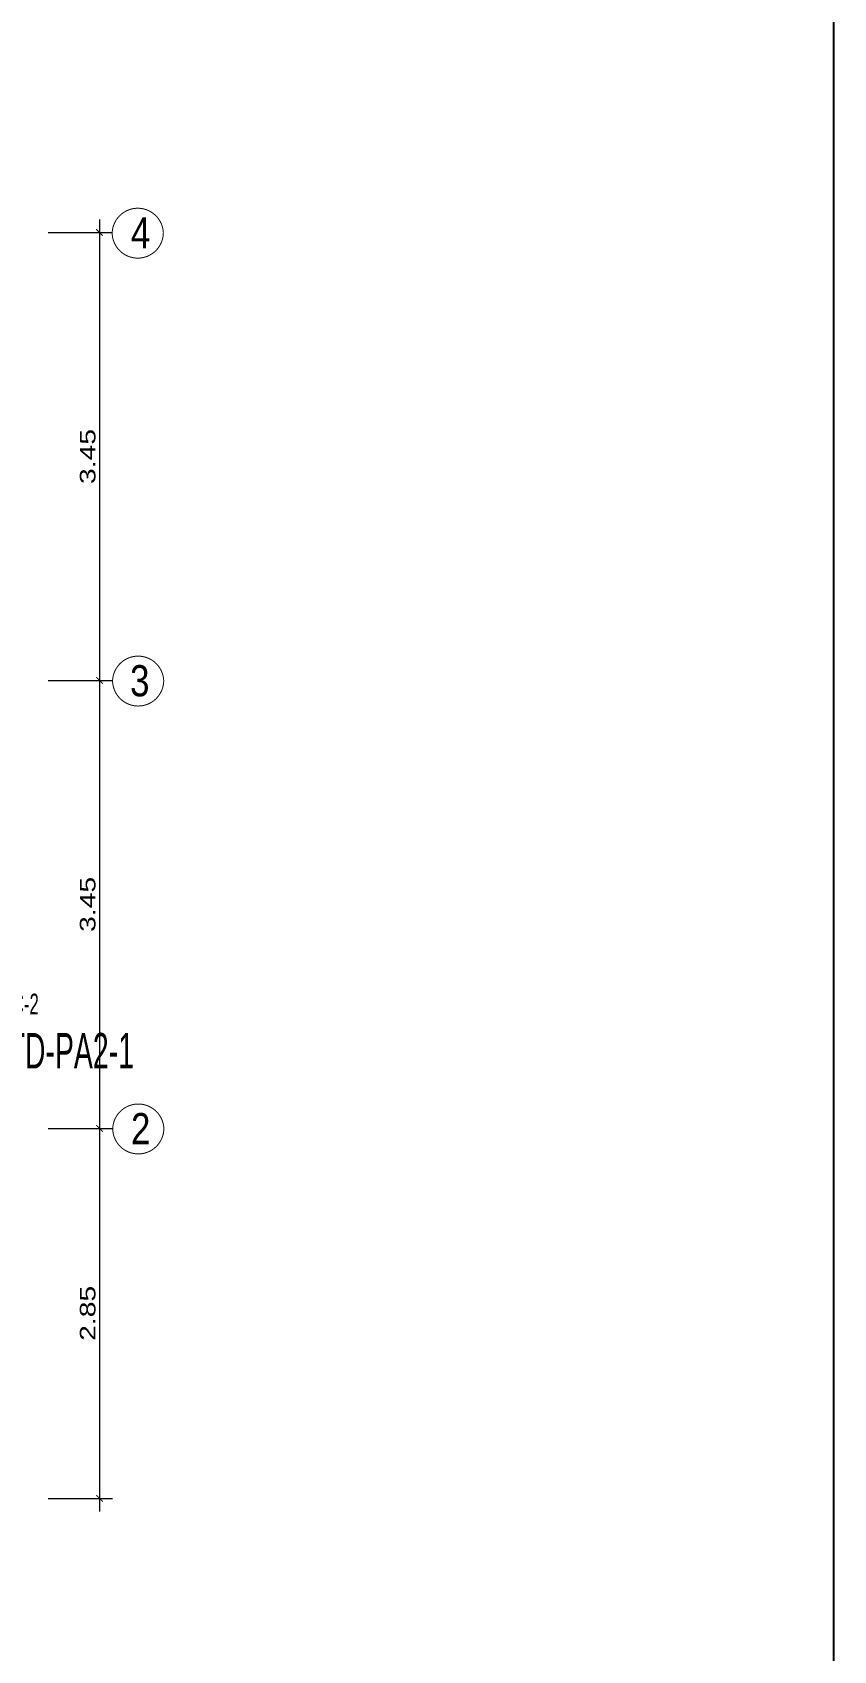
# Model space of a CAD drawing. Header units: millimetres. Extents: x 3354 to 3637, y 1117 to 1358.
# Drawn here: x 3403.33 to 3409.5, y 1124.9 to 1137.37 of the extents above; entities that cross this region are included whole.
import ezdxf

# ---------------------------------------------------------------- set-up
doc = ezdxf.new("R2010")
doc.units = ezdxf.units.MM
doc.layers.add('CASCO', color=252, linetype='Continuous', lineweight=9)
doc.layers.add('TABLERO', color=122, linetype='Continuous', lineweight=25)
doc.styles.add('2-SIETE', font='ARIALN.TTF', dxfattribs={"height": 0.07})
doc.styles.add('R60-50', font='arial.ttf', dxfattribs={"width": 1.3, "height": 0.12})
doc.styles.add('style1', font='arial.ttf')
doc.dimstyles.new('1-50', dxfattribs={"dimtxt": 0.12, "dimasz": 0.05, "dimexe": 0.1, "dimexo": 0.1, "dimgap": 0.03, "dimtad": 1, "dimtoh": 1, "dimzin": 4, "dimdsep": 46, "dimtxsty": 'R60-50', "dimblk1": 'ARCHTICK', "dimblk2": 'ARCHTICK', "dimsah": 1, "dimcen": 0.09, "dimdle": 0.1, "dimclrd": 256, "dimclre": 256, "dimclrt": 7, "dimadec": 0, "dimazin": 0, "dimtfac": 1, "dimtix": 1, "dimtmove": 0, "dimatfit": 3, "dimfxl": 1, "dimtolj": 1, "dimtzin": 0, "dimarcsym": 0})

# ---------------------------------------------------------------- blocks, each defined once
blk = doc.blocks.new('_ARCHTICK')
at = {"color": 0, "linetype": 'ByBlock', "const_width": 0.15}
blk.add_lwpolyline([(-0.5, -0.5), (0.5, 0.5)], dxfattribs=at)
blk = doc.blocks.new('*D348')
at = {"layer": 'CASCO', "lineweight": -2, "ltscale": 2, "transparency": 16777216}
for p, q in [((3380.98, 1257.103), (3381.476, 1257.103)), ((3381.376, 1257.203), (3381.376, 1253.553)), ((3380.98, 1253.653), (3381.476, 1253.653))]:
    blk.add_line(p, q, dxfattribs=at)
at = {"layer": 'Defpoints', "color": 0, "ltscale": 2, "transparency": 16777216}
for p in [(3380.88, 1257.103), (3380.88, 1253.653), (3381.376, 1253.653)]:
    blk.add_point(p, dxfattribs=at)
at = {"layer": 'CASCO', "lineweight": -2, "ltscale": 2, "transparency": 16777216, "xscale": 0.05, "yscale": 0.05, "zscale": 0.05}
for p, rotation in [((3381.376, 1257.103), 90), ((3381.376, 1253.653), 270)]:
    blk.add_blockref('_ARCHTICK', p, dxfattribs=dict(at, rotation=rotation))
at = {"layer": 'CASCO', "color": 7, "ltscale": 2, "transparency": 16777216, "insert": (3381.285, 1255.378), "char_height": 0.12, "attachment_point": 5, "rotation": 90, "style": 'R60-50'}
blk.add_mtext('\\A1;3.45', dxfattribs=at)
blk = doc.blocks.new('*D349')
at = {"layer": 'CASCO', "lineweight": -2, "ltscale": 2, "transparency": 16777216}
for p, q in [((3381.376, 1253.753), (3381.376, 1250.103)), ((3380.98, 1253.653), (3381.476, 1253.653)), ((3380.98, 1250.203), (3381.476, 1250.203))]:
    blk.add_line(p, q, dxfattribs=at)
at = {"layer": 'Defpoints', "color": 0, "ltscale": 2, "transparency": 16777216}
for p in [(3380.88, 1253.653), (3380.88, 1250.203), (3381.376, 1250.203)]:
    blk.add_point(p, dxfattribs=at)
at = {"layer": 'CASCO', "lineweight": -2, "ltscale": 2, "transparency": 16777216, "xscale": 0.05, "yscale": 0.05, "zscale": 0.05}
for p, rotation in [((3381.376, 1253.653), 90), ((3381.376, 1250.203), 270)]:
    blk.add_blockref('_ARCHTICK', p, dxfattribs=dict(at, rotation=rotation))
at = {"layer": 'CASCO', "color": 7, "ltscale": 2, "transparency": 16777216, "insert": (3381.285, 1251.928), "char_height": 0.12, "attachment_point": 5, "rotation": 90, "style": 'R60-50'}
blk.add_mtext('\\A1;3.45', dxfattribs=at)
blk = doc.blocks.new('*D350')
at = {"layer": 'CASCO', "lineweight": -2, "ltscale": 2, "transparency": 16777216}
for p, q in [((3381.376, 1250.303), (3381.376, 1247.253)), ((3380.98, 1250.203), (3381.476, 1250.203)), ((3380.98, 1247.353), (3381.476, 1247.353))]:
    blk.add_line(p, q, dxfattribs=at)
at = {"layer": 'Defpoints', "color": 0, "ltscale": 2, "transparency": 16777216}
for p in [(3380.88, 1250.203), (3380.88, 1247.353), (3381.376, 1247.353)]:
    blk.add_point(p, dxfattribs=at)
at = {"layer": 'CASCO', "lineweight": -2, "ltscale": 2, "transparency": 16777216, "xscale": 0.05, "yscale": 0.05, "zscale": 0.05}
for p, rotation in [((3381.376, 1250.203), 90), ((3381.376, 1247.353), 270)]:
    blk.add_blockref('_ARCHTICK', p, dxfattribs=dict(at, rotation=rotation))
at = {"layer": 'CASCO', "color": 7, "ltscale": 2, "transparency": 16777216, "insert": (3381.285, 1248.778), "char_height": 0.12, "attachment_point": 5, "rotation": 90, "style": 'R60-50'}
blk.add_mtext('\\A1;2.85', dxfattribs=at)
blk = doc.blocks.new('2 PISO')
at = {"layer": 'CASCO', "ltscale": 2, "const_width": 0.0076}
for points in [[(3381.473, 1257.103, -0.951688), (3381.867, 1257.103, -1)], [(3381.476, 1253.653, -0.951688), (3381.87, 1253.653, -1)], [(3381.477, 1250.203, -0.951688), (3381.871, 1250.203, -1)]]:
    blk.add_lwpolyline(points, format="xyb", close=True, dxfattribs=at)
at = {"layer": 'CASCO', "style": 'style1', "width": 0.8}
for s, p in [('4', (3381.617, 1256.981)), ('3', (3381.611, 1253.531)), ('2', (3381.618, 1250.081))]:
    blk.add_text(s, height=0.24, dxfattribs=at).set_placement(p)
at = {"layer": 'CASCO', "ltscale": 2}
for base, p1, p2, override, picture, middle in [((3381.376, 1253.653), (3380.88, 1257.103), (3380.88, 1253.653), {"dimfxl": 0.05}, '*D348', (3381.285, 1255.378)), ((3381.376, 1250.203), (3380.88, 1253.653), (3380.88, 1250.203), {"dimtmove": 1, "dimfxl": 0.05}, '*D349', (3381.285, 1251.928)), ((3381.376, 1247.353), (3380.88, 1250.203), (3380.88, 1247.353), {"dimtmove": 1, "dimfxl": 0.05}, '*D350', (3381.285, 1248.778))]:
    dim = blk.add_linear_dim(base=base, p1=p1, p2=p2, angle=90, dimstyle='1-50', override=override, dxfattribs=at)
    dim.commit()
    dim.dimension.update_dxf_attribs({"geometry": picture, "text_midpoint": middle})

msp = doc.modelspace()

# ---------------------------------------------------------------- linework, layer by layer
at = {"ltscale": 2}
msp.add_lwpolyline([(3357.755, 1154.537), (3409.498, 1154.537), (3409.498, 1118.399), (3357.755, 1118.399)], close=True, dxfattribs=at)

# ---------------------------------------------------------------- block references
at = {"layer": 'CASCO'}
msp.add_blockref('2 PISO', (22.47, -121.277), dxfattribs=at)

# ---------------------------------------------------------------- texts
at = {"layer": 'TABLERO', "style": '2-SIETE', "width": 0.7}
for s, height, rotation, p in [('C-2', 0.1599, 359.2134, (3403.17, 1129.806, 0.179)), ('STD-PA2-1', 0.2733, 0.0173, (3402.991, 1129.387, 0.112))]:
    msp.add_text(s, height=height, rotation=rotation, dxfattribs=at).set_placement(p)

doc.saveas('drawing.dxf')
